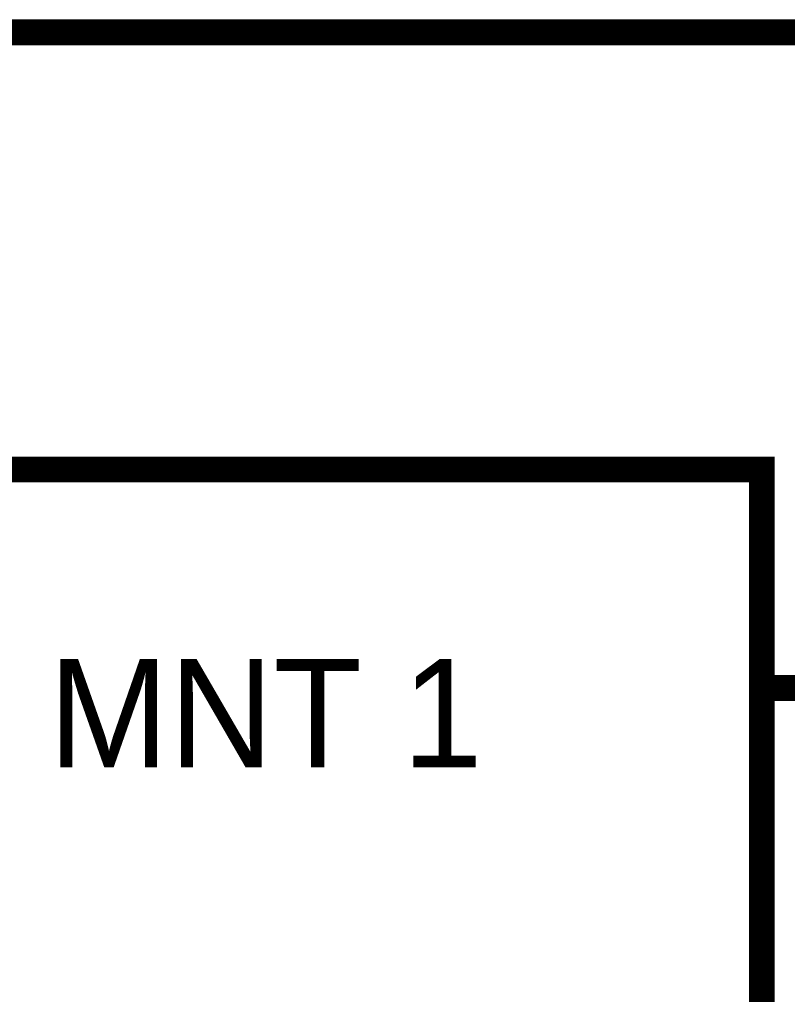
# Model space of a CAD drawing. Header units: inches. Extents: x 0 to 432, y 0 to 280.
# Drawn here: x 143.78 to 152.7, y 166.62 to 177.94 of the extents above; entities that cross this region are included whole.
import ezdxf

# ---------------------------------------------------------------- set-up
doc = ezdxf.new("R2010")
doc.units = ezdxf.units.IN
doc.layers.add('Sheet', color=255, linetype='Continuous')

msp = doc.modelspace()

# ---------------------------------------------------------------- linework, layer by layer
at = {"layer": 'Sheet'}
for points in [[(124.47, 170.178, 0.3, 0.3, 0), (124.47, 177.792, 0.3, 0.3, 0), (157.489, 177.792, 0.3, 0.3, 0)], [(152.401, 170.178, 0.3, 0.3, 0), (157.489, 170.178, 0.3, 0.3, 0)]]:
    msp.add_lwpolyline(points, format="xyseb", dxfattribs=at)
for points in [[(129.547, 172.716, 0.3, 0.3, 0), (152.401, 172.716, 0.3, 0.3, 0), (152.401, 154.939, 0.3, 0.3, 0), (129.547, 154.939, 0.3, 0.3, 0), (129.547, 172.716, 0.3, 0.3, 0)], [(129.547, 172.716, 0.0991, 0.0991, 0), (129.547, 154.939, 0.0991, 0.0991, 0), (152.401, 154.939, 0.0991, 0.0991, 0), (152.401, 172.716, 0.0991, 0.0991, 0), (129.547, 172.716, 0.0991, 0.0991, 0), (129.547, 172.716, 0.0991, 0.0991, 0)]]:
    msp.add_lwpolyline(points, format="xyseb", close=True, dxfattribs=at)

# ---------------------------------------------------------------- texts
msp.add_text('MNT 1', height=1.2577, dxfattribs=at).set_placement((144.113, 169.257))

doc.saveas('drawing.dxf')
